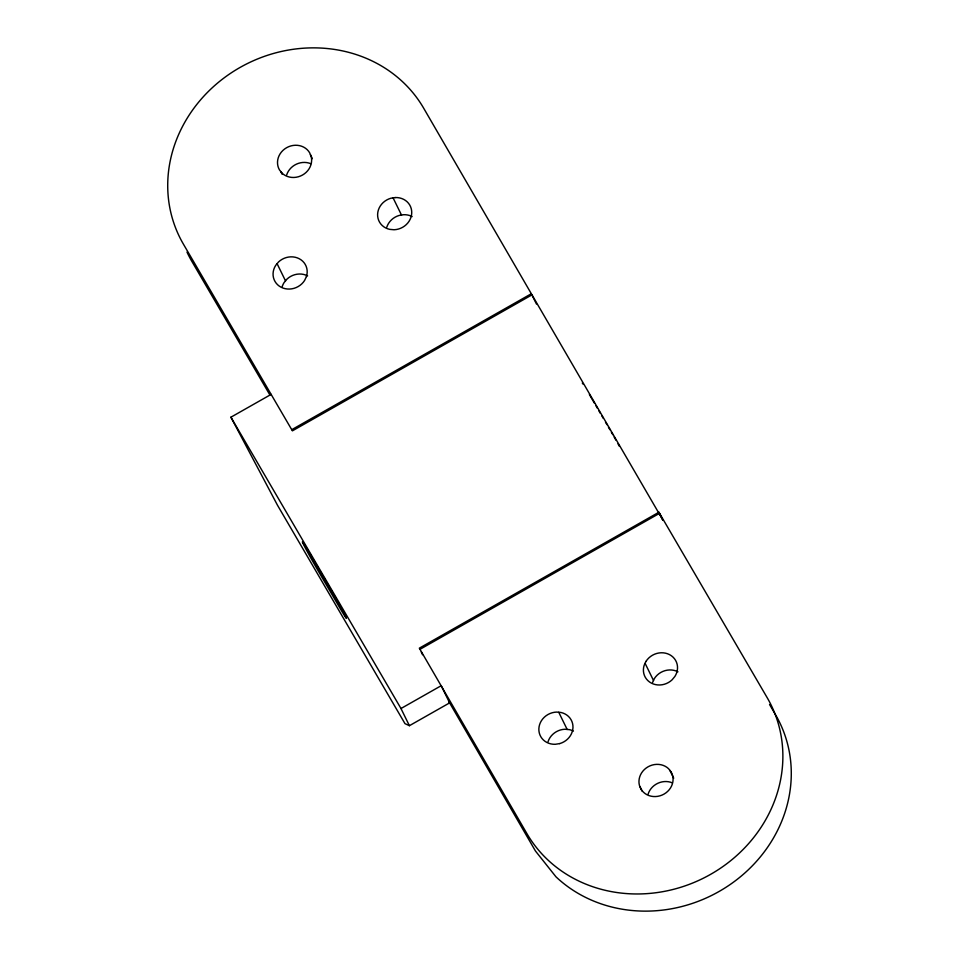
<?xml version="1.0" encoding="UTF-8"?>
<svg xmlns="http://www.w3.org/2000/svg" width="959" height="959" viewBox="0 0 959 959"><rect width="100%" height="100%" fill="white"/><g stroke="black" fill="none" stroke-linecap="round" stroke-linejoin="round"><path stroke-width="1.44" d="M652.564 682.448L654.422 678.504A17.358 15.8 -26.1 0 1 677.953 671.803M409.397 725.699L400.982 708.521L441.212 685.697L449.627 702.875L409.397 725.699L404.986 723.649L277.427 505.117L230.915 417.201L271.145 394.377M291.74 429.692L531.334 293.742L423.554 107.995A138.072 125.749 -26.1 0 0 240.074 67.442A138.072 125.749 -26.1 0 0 183.433 244.185L292.411 430.843L531.981 294.857L662.765 519.874M658.917 512.226L419.323 648.176L527.042 833.839A138.072 125.749 -26.1 0 0 710.523 874.392A138.072 125.749 -26.1 0 0 767.152 697.637L658.917 512.226L662.693 519.946M419.994 649.327L659.552 513.317M269.899 394.976L191.848 261.363A138.072 125.749 -26.1 0 1 186.993 252.109M589.389 394.557L594.52 403.343M595.995 405.849L597.457 408.366M598.919 410.872L600.382 413.389M601.856 415.894L603.319 418.412M605.513 422.176L606.987 424.693M608.45 427.199L609.912 429.716M769.55 704.493L775.567 714.815A138.072 125.749 -26.1 0 1 734.055 881.741A138.072 125.749 -26.1 0 1 555.956 876.802L535.446 851.005L448.956 701.724M230.915 417.201L400.982 708.521M531.334 293.742L536.477 304.027M645.083 663.304L653.499 680.47M393.094 197.89L401.509 215.056M669.826 770.281L673.709 778.205M640.156 787.111L642.098 791.079M310.428 154.723L312.37 158.679M558.749 712.273L567.165 729.451M280.771 171.541L282.066 174.19M277.103 263.689L285.506 280.855M421.277 651.952L422.535 654.733M548.021 741.751A17.358 15.8 -26.1 0 1 564.971 729.248L569.358 729.643A17.358 15.8 -26.1 0 1 573.41 731.118M648.128 794.028A17.358 15.8 -26.1 0 1 672.223 782.796M282.234 286.513A17.358 15.8 -26.1 0 1 284.092 282.569L286.933 279.141A17.358 15.8 -26.1 0 1 307.623 275.88M286.669 174.934A17.358 15.8 -26.1 0 1 310.776 163.689M386.777 227.211A17.358 15.8 -26.1 0 1 399.292 215.403L403.727 214.708A17.358 15.8 -26.1 0 1 412.166 216.578M582.293 383.073A23.136 0.635 60.4 0 1 583.108 384.187M611.351 432.173A23.136 0.635 60.4 0 1 612.801 434.691M614.132 437.004A23.136 0.635 60.4 0 1 615.942 440.169M617.992 443.825A23.136 0.635 60.4 0 1 619.394 446.355M306.436 276.552L304.578 280.496A17.358 15.8 -26.1 0 1 281.047 287.197A17.358 15.8 -26.1 0 1 275.677 265.403L278.518 261.975A17.358 15.8 -26.1 0 1 299.208 258.714A17.358 15.8 -26.1 0 1 306.436 276.552M646.018 661.338L644.16 665.27A17.358 15.8 -26.1 0 0 651.377 683.12A17.358 15.8 -26.1 0 0 672.067 679.859L674.908 676.431A17.358 15.8 -26.1 0 0 669.55 654.637A17.358 15.8 -26.1 0 0 646.018 661.338M395.312 197.542L390.876 198.237A17.358 15.8 -26.1 0 0 377.618 214.229A17.358 15.8 -26.1 0 0 389.642 229.357L394.029 229.752A17.358 15.8 -26.1 0 0 411.723 213.066A17.358 15.8 -26.1 0 0 395.312 197.542M559.708 743.597L555.273 744.292A17.358 15.8 -26.1 0 1 538.862 728.768A17.358 15.8 -26.1 0 1 556.556 712.081L560.955 712.477A17.358 15.8 -26.1 0 1 572.967 727.605A17.358 15.8 -26.1 0 1 559.708 743.597M282.054 173.171L279.477 169.923A17.358 15.8 -26.1 0 1 286.597 147.71A17.358 15.8 -26.1 0 1 309.661 152.805L311.207 156.629A17.358 15.8 -26.1 0 1 302.541 175.017A17.358 15.8 -26.1 0 1 282.054 173.171M671.108 771.911L668.531 768.662A17.358 15.8 -26.1 0 0 648.044 766.816A17.358 15.8 -26.1 0 0 639.377 785.205L640.936 789.029A17.358 15.8 -26.1 0 0 663.988 794.124A17.358 15.8 -26.1 0 0 671.108 771.911M330.795 589.701L309.541 553.295A23.136 0.635 60.4 0 0 303.116 543.669A23.136 0.635 60.4 0 0 317.956 570.461L339.21 606.879A23.136 0.635 60.4 0 0 345.636 616.493A23.136 0.635 60.4 0 0 330.795 589.701"/></g></svg>
